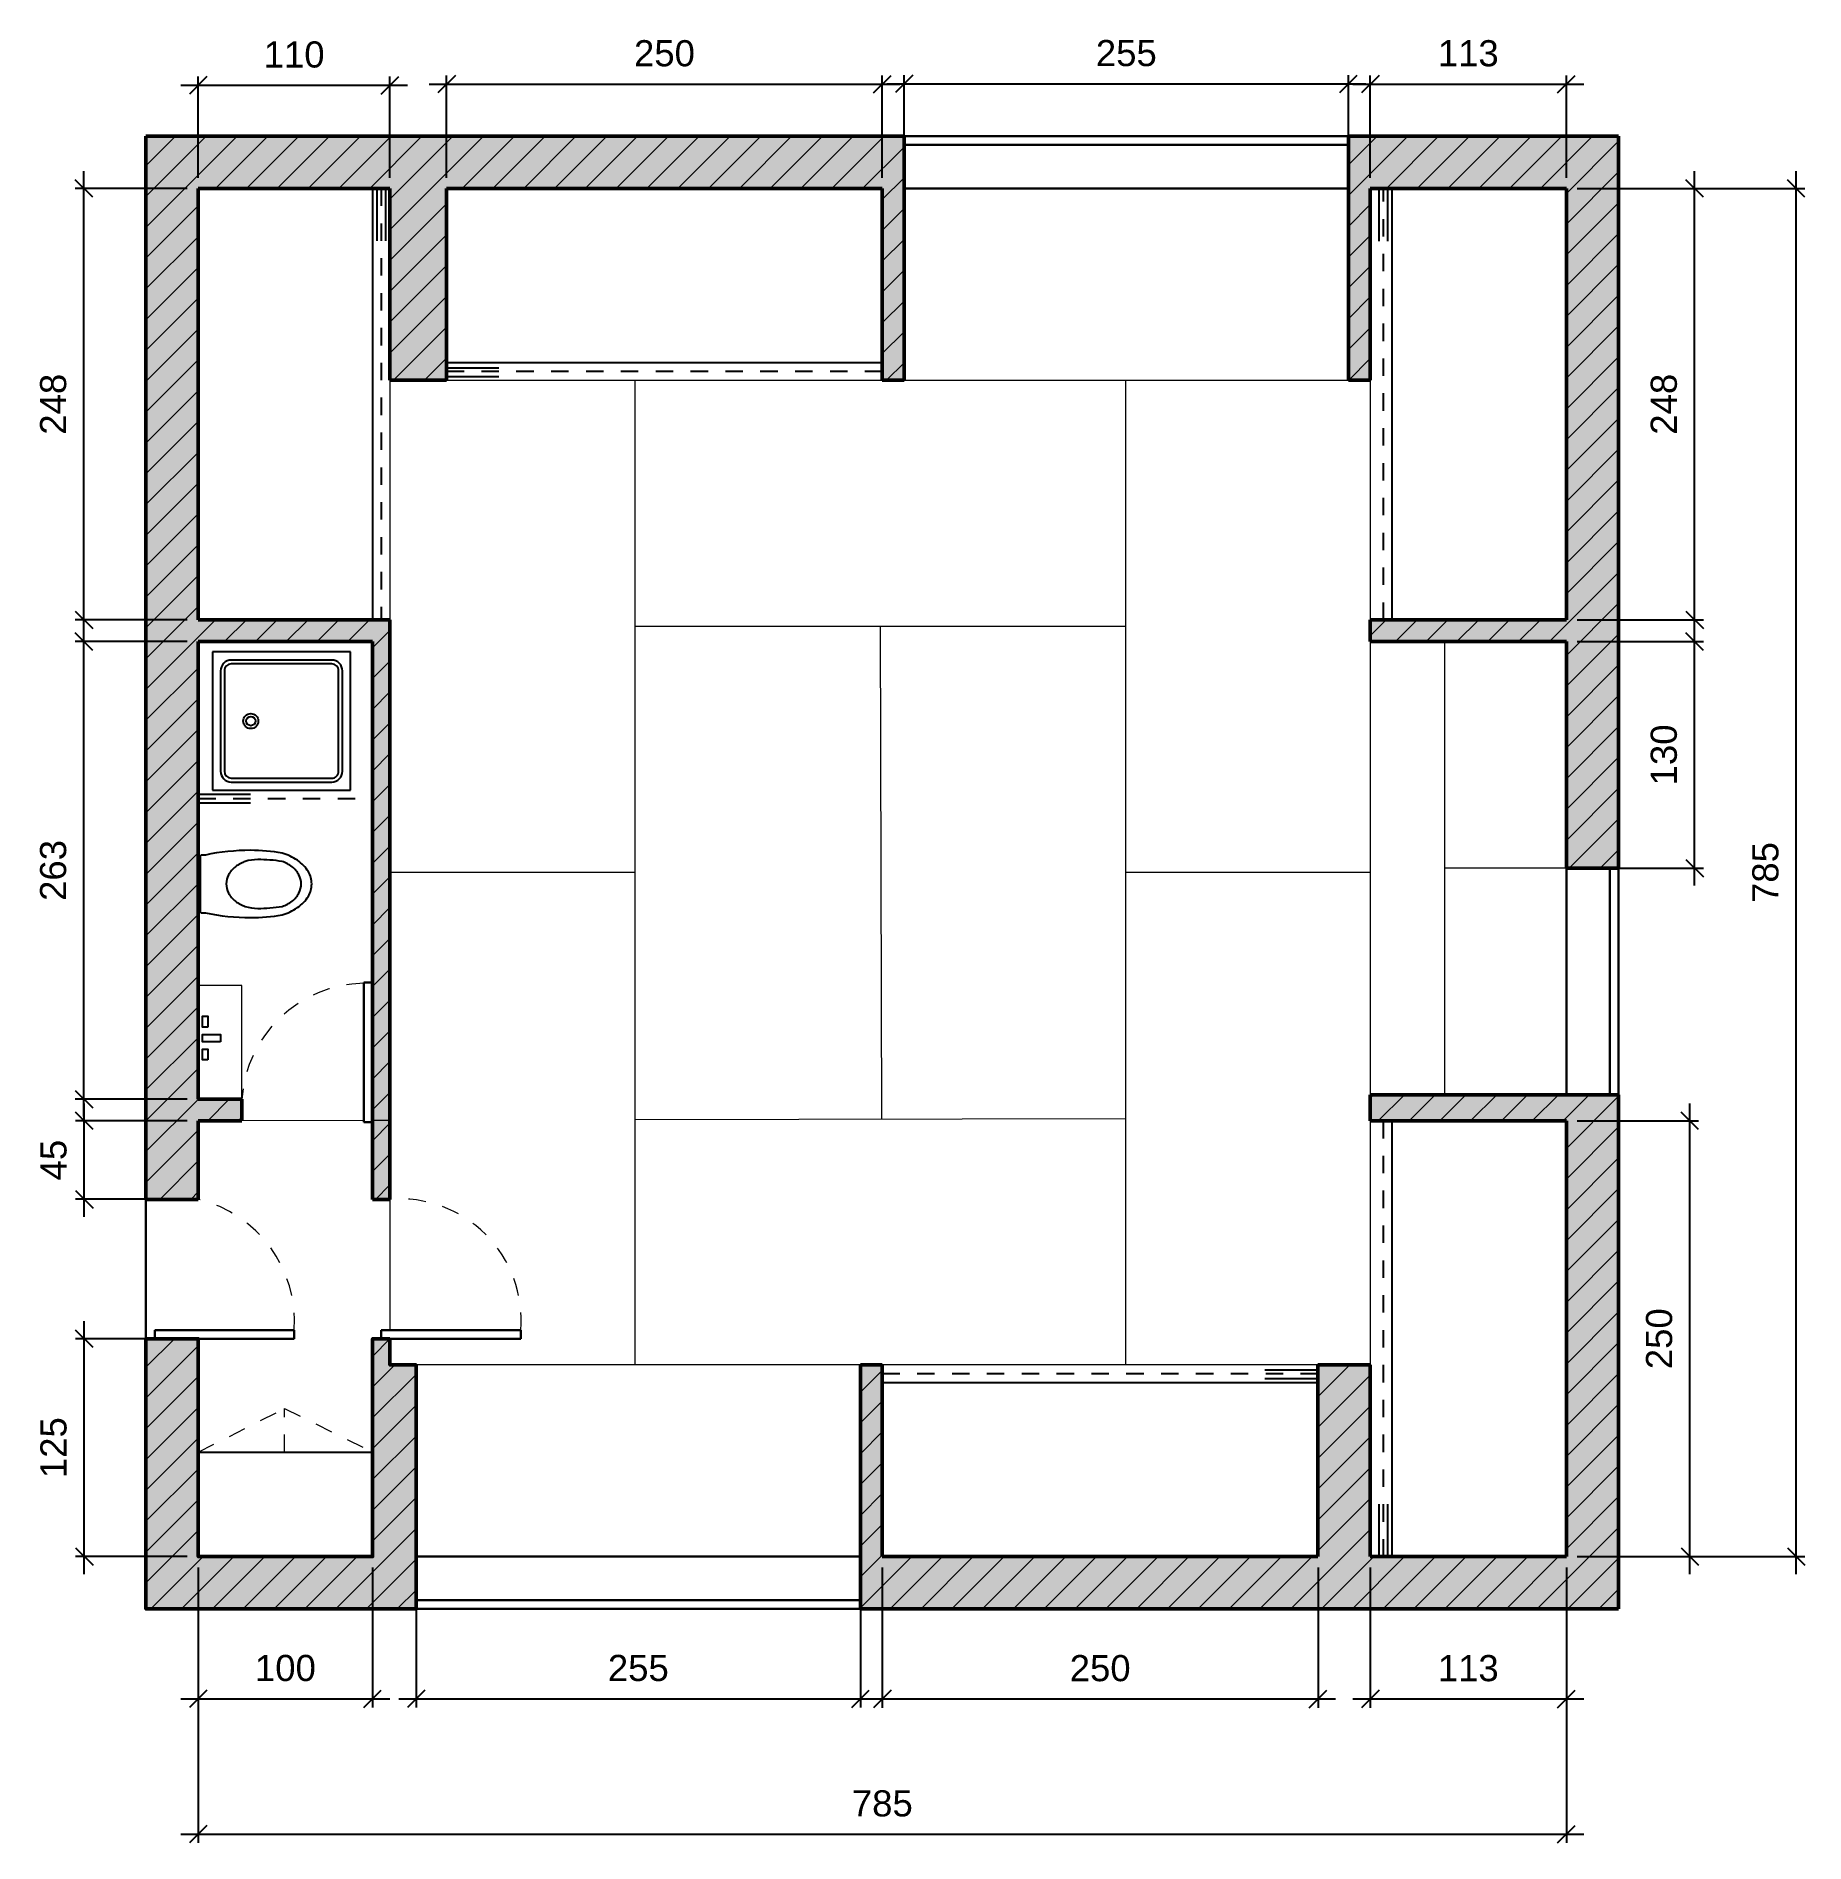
# Model space of a CAD drawing. Header units: millimetres. Extents: x 1952.6 to 1962.7, y 2426.9 to 2437.2.
import ezdxf

# ---------------------------------------------------------------- set-up
doc = ezdxf.new("R2010")
doc.units = ezdxf.units.MM
doc.linetypes.add('ACAD_ISO02W100', pattern=[15, 12, -3])
doc.linetypes.add('DASHED2', pattern=[0.375, 0.25, -0.125])
for name, color, linetype in [('Arredi', 7, 'Continuous'), ('OR-SN', 7, 'Continuous'), ('Particularity', 7, 'Continuous'), ('Structure', 7, 'Continuous'), ('Windows', 7, 'Continuous')]:
    doc.layers.add(name, color=color, linetype=linetype)
doc.layers.add('quote', color=7, linetype='Continuous', plot=False)
doc.styles.get("Standard").update_dxf_attribs({"font": 'Arial.ttf'})
doc.linetypes.add('ZIGZAG', pattern='A,0.0001,-0.2,[131,ltypeshp.shx,S=0.2,R=0,X=-0.2,Y=0],-0.4,[131,ltypeshp.shx,S=0.2,R=180,X=0.2,Y=0],-0.2', length=0.8001)
doc.dimstyles.new('ISO-25', dxfattribs={"dimtxt": 0.15, "dimasz": 0.1, "dimexe": 0.05, "dimexo": 0.0625, "dimgap": 0.1, "dimtad": 1, "dimtxsty": 'Standard', "dimblk": 'OBLIQUE', "dimblk1": 'OBLIQUE', "dimblk2": 'OBLIQUE', "dimcen": 0.09, "dimdle": 0.1, "dimadec": 0, "dimazin": 0, "dimtfac": 1, "dimtmove": 0, "dimatfit": 3, "dimldrblk": 'OBLIQUE', "dimfxl": 1, "dimarcsym": 0})
doc.dimstyles.new('Right', dxfattribs={"dimtxt": 0.15, "dimasz": 0.1, "dimexe": 0.05, "dimexo": 0.0625, "dimgap": 0.1, "dimtad": 1, "dimlfac": 100, "dimtxsty": 'Standard', "dimblk": 'OBLIQUE', "dimblk1": 'OBLIQUE', "dimblk2": 'OBLIQUE', "dimcen": 0.09, "dimdle": 0.1, "dimadec": 0, "dimazin": 0, "dimtfac": 1, "dimtmove": 0, "dimatfit": 3, "dimldrblk": 'OBLIQUE', "dimfxl": 1, "dimarcsym": 0})

# ---------------------------------------------------------------- blocks, each defined once
blk = doc.blocks.new('SN71')
at = {"layer": 'OR-SN'}
blk.add_lwpolyline([(-0.166, -0.023, -0.088162), (-0.166, -0.03, 0.051196), (-0.193, -0.29, 0.042882), (-0.177, -0.471, 0.081394), (-0.136, -0.558, 0.10697), (-0.07, -0.621, 0.136399), (0, -0.64, 0.136399), (0.07, -0.621, 0.10697), (0.136, -0.558, 0.081394), (0.177, -0.471, 0.042882), (0.193, -0.29, 0.051182), (0.166, -0.03), (0.166, -0.01, 0.414214), (0.156, 0), (-0.156, 0, 0.414214), (-0.166, -0.01), (-0.166, -0.03)], format="xyb", dxfattribs=at)
blk.add_lwpolyline([(-0.14, -0.33, 0.039602), (-0.129, -0.471, 0.087567), (-0.099, -0.527, 0.105488), (-0.052, -0.567, 0.122953), (0, -0.58, 0.122953), (0.052, -0.567, 0.105488), (0.099, -0.527, 0.087567), (0.129, -0.471, 0.039602), (0.14, -0.33, 0.078075), (0.129, -0.259, 0.087567), (0.099, -0.203, 0.105488), (0.052, -0.163, 0.122953), (0, -0.15, 0.122953), (-0.052, -0.163, 0.105488), (-0.099, -0.203, 0.087567), (-0.129, -0.259, 0.078075)], format="xyb", close=True, dxfattribs=at)
blk = doc.blocks.new('_Oblique')
at = {"color": 0, "linetype": 'ByBlock', "lineweight": -2}
blk.add_line((-0.5, -0.5), (0.5, 0.5), dxfattribs=at)
blk = doc.blocks.new('*D3')
at = {"layer": 'quote', "color": 0, "lineweight": -2, "transparency": 16777216}
for p, q in [((1953.527, 2428.447), (1953.527, 2426.867)), ((1961.377, 2428.447), (1961.377, 2426.867)), ((1953.427, 2426.917), (1961.477, 2426.917))]:
    blk.add_line(p, q, dxfattribs=at)
at = {"layer": 'quote', "color": 0, "lineweight": -2, "transparency": 16777216, "xscale": 0.1, "yscale": 0.1, "zscale": 0.1, "rotation": 180}
blk.add_blockref('_Oblique', (1953.527, 2426.917), dxfattribs=at)
at = {"layer": 'quote', "color": 0, "lineweight": -2, "transparency": 16777216, "xscale": 0.1, "yscale": 0.1, "zscale": 0.1}
blk.add_blockref('_Oblique', (1961.377, 2426.917), dxfattribs=at)
at = {"layer": 'quote', "color": 0, "transparency": 16777216, "insert": (1957.452, 2427.093), "char_height": 0.15, "attachment_point": 5}
blk.add_mtext('785', dxfattribs=at)
blk = doc.blocks.new('*D4')
at = {"layer": 'quote', "color": 0, "lineweight": -2, "transparency": 16777216}
for p, q in [((1953.527, 2428.447), (1953.527, 2427.644)), ((1954.527, 2428.447), (1954.527, 2427.644)), ((1953.427, 2427.694), (1954.627, 2427.694))]:
    blk.add_line(p, q, dxfattribs=at)
at = {"layer": 'quote', "color": 0, "lineweight": -2, "transparency": 16777216, "xscale": 0.1, "yscale": 0.1, "zscale": 0.1, "rotation": 180}
blk.add_blockref('_Oblique', (1953.527, 2427.694), dxfattribs=at)
at = {"layer": 'quote', "color": 0, "lineweight": -2, "transparency": 16777216, "xscale": 0.1, "yscale": 0.1, "zscale": 0.1}
blk.add_blockref('_Oblique', (1954.527, 2427.694), dxfattribs=at)
at = {"layer": 'quote', "color": 0, "transparency": 16777216, "insert": (1954.027, 2427.87), "char_height": 0.15, "attachment_point": 5}
blk.add_mtext('100', dxfattribs=at)
blk = doc.blocks.new('*D5')
at = {"layer": 'quote', "color": 0, "lineweight": -2, "transparency": 16777216}
for p, q in [((1954.777, 2428.447), (1954.777, 2427.644)), ((1957.327, 2428.447), (1957.327, 2427.644)), ((1954.677, 2427.694), (1957.427, 2427.694))]:
    blk.add_line(p, q, dxfattribs=at)
at = {"layer": 'quote', "color": 0, "lineweight": -2, "transparency": 16777216, "xscale": 0.1, "yscale": 0.1, "zscale": 0.1, "rotation": 180}
blk.add_blockref('_Oblique', (1954.777, 2427.694), dxfattribs=at)
at = {"layer": 'quote', "color": 0, "lineweight": -2, "transparency": 16777216, "xscale": 0.1, "yscale": 0.1, "zscale": 0.1}
blk.add_blockref('_Oblique', (1957.327, 2427.694), dxfattribs=at)
at = {"layer": 'quote', "color": 0, "transparency": 16777216, "insert": (1956.052, 2427.87), "char_height": 0.15, "attachment_point": 5}
blk.add_mtext('255', dxfattribs=at)
blk = doc.blocks.new('*D6')
at = {"layer": 'quote', "color": 0, "lineweight": -2, "transparency": 16777216}
for p, q in [((1957.452, 2428.447), (1957.452, 2427.643)), ((1959.952, 2428.447), (1959.952, 2427.643)), ((1957.352, 2427.693), (1960.052, 2427.693))]:
    blk.add_line(p, q, dxfattribs=at)
at = {"layer": 'quote', "color": 0, "lineweight": -2, "transparency": 16777216, "xscale": 0.1, "yscale": 0.1, "zscale": 0.1, "rotation": 180}
blk.add_blockref('_Oblique', (1957.452, 2427.693), dxfattribs=at)
at = {"layer": 'quote', "color": 0, "lineweight": -2, "transparency": 16777216, "xscale": 0.1, "yscale": 0.1, "zscale": 0.1}
blk.add_blockref('_Oblique', (1959.952, 2427.693), dxfattribs=at)
at = {"layer": 'quote', "color": 0, "transparency": 16777216, "insert": (1958.702, 2427.869), "char_height": 0.15, "attachment_point": 5}
blk.add_mtext('250', dxfattribs=at)
blk = doc.blocks.new('*D7')
at = {"layer": 'quote', "color": 0, "lineweight": -2, "transparency": 16777216}
for p, q in [((1960.252, 2428.447), (1960.252, 2427.643)), ((1961.377, 2428.447), (1961.377, 2427.643)), ((1960.152, 2427.693), (1961.477, 2427.693))]:
    blk.add_line(p, q, dxfattribs=at)
at = {"layer": 'quote', "color": 0, "lineweight": -2, "transparency": 16777216, "xscale": 0.1, "yscale": 0.1, "zscale": 0.1, "rotation": 180}
blk.add_blockref('_Oblique', (1960.252, 2427.693), dxfattribs=at)
at = {"layer": 'quote', "color": 0, "lineweight": -2, "transparency": 16777216, "xscale": 0.1, "yscale": 0.1, "zscale": 0.1}
blk.add_blockref('_Oblique', (1961.377, 2427.693), dxfattribs=at)
at = {"layer": 'quote', "color": 0, "transparency": 16777216, "insert": (1960.814, 2427.869), "char_height": 0.15, "attachment_point": 5}
blk.add_mtext('113', dxfattribs=at)
blk = doc.blocks.new('*D8')
at = {"layer": 'quote', "color": 0, "lineweight": -2, "transparency": 16777216}
for p, q in [((1962.696, 2428.41), (1962.696, 2436.46)), ((1961.439, 2436.36), (1962.746, 2436.36)), ((1961.439, 2428.51), (1962.746, 2428.51))]:
    blk.add_line(p, q, dxfattribs=at)
at = {"layer": 'quote', "color": 0, "lineweight": -2, "transparency": 16777216, "xscale": 0.1, "yscale": 0.1, "zscale": 0.1}
for p, rotation in [((1962.696, 2436.36), 90), ((1962.696, 2428.51), 270)]:
    blk.add_blockref('_Oblique', p, dxfattribs=dict(at, rotation=rotation))
at = {"layer": 'quote', "color": 0, "transparency": 16777216, "insert": (1962.52, 2432.435), "char_height": 0.15, "attachment_point": 5, "rotation": 90}
blk.add_mtext('785', dxfattribs=at)
blk = doc.blocks.new('*D9')
at = {"layer": 'quote', "color": 0, "lineweight": -2, "transparency": 16777216}
for p, q in [((1962.086, 2428.41), (1962.086, 2431.11)), ((1961.439, 2431.01), (1962.136, 2431.01)), ((1961.439, 2428.51), (1962.136, 2428.51))]:
    blk.add_line(p, q, dxfattribs=at)
at = {"layer": 'quote', "color": 0, "lineweight": -2, "transparency": 16777216, "xscale": 0.1, "yscale": 0.1, "zscale": 0.1}
for p, rotation in [((1962.086, 2431.01), 90), ((1962.086, 2428.51), 270)]:
    blk.add_blockref('_Oblique', p, dxfattribs=dict(at, rotation=rotation))
at = {"layer": 'quote', "color": 0, "transparency": 16777216, "insert": (1961.91, 2429.76), "char_height": 0.15, "attachment_point": 5, "rotation": 90}
blk.add_mtext('250', dxfattribs=at)
blk = doc.blocks.new('*D10')
at = {"layer": 'quote', "color": 0, "lineweight": -2, "transparency": 16777216}
for p, q in [((1962.113, 2432.36), (1962.113, 2433.86)), ((1961.439, 2433.76), (1962.163, 2433.76)), ((1961.439, 2432.46), (1962.163, 2432.46))]:
    blk.add_line(p, q, dxfattribs=at)
at = {"layer": 'quote', "color": 0, "lineweight": -2, "transparency": 16777216, "xscale": 0.1, "yscale": 0.1, "zscale": 0.1}
for p, rotation in [((1962.113, 2433.76), 90), ((1962.113, 2432.46), 270)]:
    blk.add_blockref('_Oblique', p, dxfattribs=dict(at, rotation=rotation))
at = {"layer": 'quote', "color": 0, "transparency": 16777216, "insert": (1961.937, 2433.11), "char_height": 0.15, "attachment_point": 5, "rotation": 90}
blk.add_mtext('130', dxfattribs=at)
blk = doc.blocks.new('*D11')
at = {"layer": 'quote', "color": 0, "lineweight": -2, "transparency": 16777216}
for p, q in [((1962.113, 2433.785), (1962.113, 2436.46)), ((1961.439, 2436.36), (1962.163, 2436.36)), ((1961.439, 2433.885), (1962.163, 2433.885))]:
    blk.add_line(p, q, dxfattribs=at)
at = {"layer": 'quote', "color": 0, "lineweight": -2, "transparency": 16777216, "xscale": 0.1, "yscale": 0.1, "zscale": 0.1}
for p, rotation in [((1962.113, 2436.36), 90), ((1962.113, 2433.885), 270)]:
    blk.add_blockref('_Oblique', p, dxfattribs=dict(at, rotation=rotation))
at = {"layer": 'quote', "color": 0, "transparency": 16777216, "insert": (1961.937, 2435.122), "char_height": 0.15, "attachment_point": 5, "rotation": 90}
blk.add_mtext('248', dxfattribs=at)
blk = doc.blocks.new('*D12')
at = {"layer": 'quote', "color": 0, "lineweight": -2, "transparency": 16777216}
for p, q in [((1952.873, 2428.41), (1952.873, 2429.86)), ((1953.464, 2429.76), (1952.823, 2429.76)), ((1953.464, 2428.51), (1952.823, 2428.51))]:
    blk.add_line(p, q, dxfattribs=at)
at = {"layer": 'quote', "color": 0, "lineweight": -2, "transparency": 16777216, "xscale": 0.1, "yscale": 0.1, "zscale": 0.1}
for p, rotation in [((1952.873, 2429.76), 90), ((1952.873, 2428.51), 270)]:
    blk.add_blockref('_Oblique', p, dxfattribs=dict(at, rotation=rotation))
at = {"layer": 'quote', "color": 0, "transparency": 16777216, "insert": (1952.697, 2429.135), "char_height": 0.15, "attachment_point": 5, "rotation": 90}
blk.add_mtext('125', dxfattribs=at)
blk = doc.blocks.new('*D13')
at = {"layer": 'quote', "color": 0, "lineweight": -2, "transparency": 16777216}
for p, q in [((1952.873, 2430.46), (1952.873, 2431.11)), ((1953.464, 2431.01), (1952.823, 2431.01)), ((1953.464, 2430.56), (1952.823, 2430.56))]:
    blk.add_line(p, q, dxfattribs=at)
at = {"layer": 'quote', "color": 0, "lineweight": -2, "transparency": 16777216, "xscale": 0.1, "yscale": 0.1, "zscale": 0.1}
for p, rotation in [((1952.873, 2431.01), 90), ((1952.873, 2430.56), 270)]:
    blk.add_blockref('_Oblique', p, dxfattribs=dict(at, rotation=rotation))
at = {"layer": 'quote', "color": 0, "transparency": 16777216, "insert": (1952.697, 2430.785), "char_height": 0.15, "attachment_point": 5, "rotation": 90}
blk.add_mtext('45', dxfattribs=at)
blk = doc.blocks.new('*D14')
at = {"layer": 'quote', "color": 0, "lineweight": -2, "transparency": 16777216}
for p, q in [((1952.871, 2431.035), (1952.871, 2433.86)), ((1953.464, 2433.76), (1952.821, 2433.76)), ((1953.464, 2431.135), (1952.821, 2431.135))]:
    blk.add_line(p, q, dxfattribs=at)
at = {"layer": 'quote', "color": 0, "lineweight": -2, "transparency": 16777216, "xscale": 0.1, "yscale": 0.1, "zscale": 0.1}
for p, rotation in [((1952.871, 2433.76), 90), ((1952.871, 2431.135), 270)]:
    blk.add_blockref('_Oblique', p, dxfattribs=dict(at, rotation=rotation))
at = {"layer": 'quote', "color": 0, "transparency": 16777216, "insert": (1952.695, 2432.447), "char_height": 0.15, "attachment_point": 5, "rotation": 90}
blk.add_mtext('263', dxfattribs=at)
blk = doc.blocks.new('*D15')
at = {"layer": 'quote', "color": 0, "lineweight": -2, "transparency": 16777216}
for p, q in [((1952.871, 2433.785), (1952.871, 2436.46)), ((1953.464, 2436.36), (1952.821, 2436.36)), ((1953.464, 2433.885), (1952.821, 2433.885))]:
    blk.add_line(p, q, dxfattribs=at)
at = {"layer": 'quote', "color": 0, "lineweight": -2, "transparency": 16777216, "xscale": 0.1, "yscale": 0.1, "zscale": 0.1}
for p, rotation in [((1952.871, 2436.36), 90), ((1952.871, 2433.885), 270)]:
    blk.add_blockref('_Oblique', p, dxfattribs=dict(at, rotation=rotation))
at = {"layer": 'quote', "color": 0, "transparency": 16777216, "insert": (1952.695, 2435.122), "char_height": 0.15, "attachment_point": 5, "rotation": 90}
blk.add_mtext('248', dxfattribs=at)
blk = doc.blocks.new('*D16')
at = {"layer": 'quote', "color": 0, "lineweight": -2, "transparency": 16777216}
for p, q in [((1953.427, 2436.952), (1954.727, 2436.952)), ((1953.527, 2436.422), (1953.527, 2437.002)), ((1954.627, 2436.422), (1954.627, 2437.002))]:
    blk.add_line(p, q, dxfattribs=at)
at = {"layer": 'quote', "color": 0, "lineweight": -2, "transparency": 16777216, "xscale": 0.1, "yscale": 0.1, "zscale": 0.1, "rotation": 180}
blk.add_blockref('_Oblique', (1953.527, 2436.952), dxfattribs=at)
at = {"layer": 'quote', "color": 0, "lineweight": -2, "transparency": 16777216, "xscale": 0.1, "yscale": 0.1, "zscale": 0.1}
blk.add_blockref('_Oblique', (1954.627, 2436.952), dxfattribs=at)
at = {"layer": 'quote', "color": 0, "transparency": 16777216, "insert": (1954.077, 2437.128), "char_height": 0.15, "attachment_point": 5}
blk.add_mtext('110', dxfattribs=at)
blk = doc.blocks.new('*D17')
at = {"layer": 'quote', "color": 0, "lineweight": -2, "transparency": 16777216}
for p, q in [((1954.852, 2436.959), (1957.552, 2436.959)), ((1954.952, 2436.422), (1954.952, 2437.009)), ((1957.452, 2436.422), (1957.452, 2437.009))]:
    blk.add_line(p, q, dxfattribs=at)
at = {"layer": 'quote', "color": 0, "lineweight": -2, "transparency": 16777216, "xscale": 0.1, "yscale": 0.1, "zscale": 0.1, "rotation": 180}
blk.add_blockref('_Oblique', (1954.952, 2436.959), dxfattribs=at)
at = {"layer": 'quote', "color": 0, "lineweight": -2, "transparency": 16777216, "xscale": 0.1, "yscale": 0.1, "zscale": 0.1}
blk.add_blockref('_Oblique', (1957.452, 2436.959), dxfattribs=at)
at = {"layer": 'quote', "color": 0, "transparency": 16777216, "insert": (1956.202, 2437.135), "char_height": 0.15, "attachment_point": 5}
blk.add_mtext('250', dxfattribs=at)
blk = doc.blocks.new('*D18')
at = {"layer": 'quote', "color": 0, "lineweight": -2, "transparency": 16777216}
for p, q in [((1957.477, 2436.96), (1960.227, 2436.96)), ((1957.577, 2436.422), (1957.577, 2437.01)), ((1960.127, 2436.422), (1960.127, 2437.01))]:
    blk.add_line(p, q, dxfattribs=at)
at = {"layer": 'quote', "color": 0, "lineweight": -2, "transparency": 16777216, "xscale": 0.1, "yscale": 0.1, "zscale": 0.1, "rotation": 180}
blk.add_blockref('_Oblique', (1957.577, 2436.96), dxfattribs=at)
at = {"layer": 'quote', "color": 0, "lineweight": -2, "transparency": 16777216, "xscale": 0.1, "yscale": 0.1, "zscale": 0.1}
blk.add_blockref('_Oblique', (1960.127, 2436.96), dxfattribs=at)
at = {"layer": 'quote', "color": 0, "transparency": 16777216, "insert": (1958.852, 2437.136), "char_height": 0.15, "attachment_point": 5}
blk.add_mtext('255', dxfattribs=at)
blk = doc.blocks.new('*D19')
at = {"layer": 'quote', "color": 0, "lineweight": -2, "transparency": 16777216}
for p, q in [((1960.152, 2436.959), (1961.477, 2436.959)), ((1960.252, 2436.422), (1960.252, 2437.009)), ((1961.377, 2436.422), (1961.377, 2437.009))]:
    blk.add_line(p, q, dxfattribs=at)
at = {"layer": 'quote', "color": 0, "lineweight": -2, "transparency": 16777216, "xscale": 0.1, "yscale": 0.1, "zscale": 0.1, "rotation": 180}
blk.add_blockref('_Oblique', (1960.252, 2436.959), dxfattribs=at)
at = {"layer": 'quote', "color": 0, "lineweight": -2, "transparency": 16777216, "xscale": 0.1, "yscale": 0.1, "zscale": 0.1}
blk.add_blockref('_Oblique', (1961.377, 2436.959), dxfattribs=at)
at = {"layer": 'quote', "color": 0, "transparency": 16777216, "insert": (1960.814, 2437.135), "char_height": 0.15, "attachment_point": 5}
blk.add_mtext('113', dxfattribs=at)

msp = doc.modelspace()

# ---------------------------------------------------------------- hatches: boundary and pattern name
at = {"layer": 'Particularity', "lineweight": 20, "ltscale": 3}
h = msp.add_hatch(dxfattribs=at)
h.set_pattern_fill('ANSI31')
h.set_pattern_definition([(45, (1940.73538, 2410.74081), (-0.08838835, 0.08838835), [])])
h.paths.add_polyline_path([(1953.52691, 2431.00989), (1953.52691, 2430.55989), (1953.22691, 2430.55989), (1953.22691, 2436.65989), (1957.57691, 2436.65989), (1957.57691, 2436.35989), (1957.57691, 2435.25989), (1957.45191, 2435.25989), (1957.45191, 2436.35989), (1954.95191, 2436.35989), (1954.95191, 2435.25989), (1954.62691, 2435.25989), (1954.62691, 2436.35989), (1953.52691, 2436.35989), (1953.52691, 2433.88489), (1954.62691, 2433.88489), (1954.62691, 2430.55989), (1954.52691, 2430.55989), (1954.52691, 2433.75989), (1953.52691, 2433.75989), (1953.52691, 2431.13489), (1953.77691, 2431.13489), (1953.77691, 2431.00989)])
h.paths.add_polyline_path([(1960.12691, 2436.35989), (1960.12691, 2436.65989), (1961.67691, 2436.65989), (1961.67691, 2432.45989), (1961.37691, 2432.45989), (1961.37691, 2433.75989), (1960.25191, 2433.75989), (1960.25191, 2433.88489), (1961.37691, 2433.88489), (1961.37691, 2436.35989), (1960.25191, 2436.35989), (1960.25191, 2435.25989), (1960.12691, 2435.25989)])
h.paths.add_polyline_path([(1957.32691, 2428.20989), (1961.67691, 2428.20989), (1961.67691, 2431.15989), (1961.37691, 2431.15989), (1960.25191, 2431.15989), (1960.25191, 2431.00989), (1961.37691, 2431.00989), (1961.37691, 2428.50989), (1960.25191, 2428.50989), (1960.25191, 2429.60989), (1959.95191, 2429.60989), (1959.95191, 2428.50989), (1957.45191, 2428.50989), (1957.45191, 2429.60989), (1957.32691, 2429.60989)])
h.paths.add_polyline_path([(1953.22691, 2428.20989), (1954.77691, 2428.20989), (1954.77691, 2429.60989), (1954.62691, 2429.60989), (1954.62691, 2429.75989), (1954.52691, 2429.75989), (1954.52691, 2428.50989), (1953.52691, 2428.50989), (1953.52691, 2429.75989), (1953.22691, 2429.75989)])
h.paths.add_polyline_path([(1953.77691, 2431.00989), (1953.77691, 2431.01547), (1953.52691, 2431.00989)])
h = msp.add_hatch(color=253, dxfattribs=at)
h.dxf.hatch_style = 1
h.paths.add_polyline_path([(1953.52691, 2433.75989), (1954.52691, 2433.75989), (1954.52691, 2430.55989), (1954.62691, 2430.55989), (1954.62691, 2433.88489), (1953.52691, 2433.88489), (1953.52691, 2436.35989), (1954.62691, 2436.35989), (1954.62691, 2435.25989), (1954.95191, 2435.25989), (1954.95191, 2436.35989), (1957.45191, 2436.35989), (1957.45191, 2435.25989), (1957.57691, 2435.25989), (1957.57691, 2436.35989), (1957.57691, 2436.65989), (1953.22691, 2436.65989), (1953.22691, 2430.55989), (1953.52691, 2430.55989), (1953.52691, 2431.00989), (1953.77691, 2431.00989), (1953.77691, 2431.13489), (1953.52691, 2431.13489)])
h = msp.add_hatch(dxfattribs=at)
h.set_pattern_fill('ANSI32')
h.set_pattern_definition([(45, (1940.73538, 2410.7408), (-0.265165, 0.265165), []), (45, (1940.91215, 2410.7408), (-0.265165, 0.265165), [])])
h.paths.add_polyline_path([(1960.12691, 2436.35989), (1960.12691, 2436.65989), (1961.67691, 2436.65989), (1961.67691, 2432.45989), (1961.37691, 2432.45989), (1961.37691, 2433.75989), (1960.25191, 2433.75989), (1960.25191, 2433.88489), (1961.37691, 2433.88489), (1961.37691, 2436.35989), (1960.25191, 2436.35989), (1960.25191, 2435.25989), (1960.12691, 2435.25989)])
h = msp.add_hatch(color=253, dxfattribs=at)
h.dxf.hatch_style = 1
h.paths.add_polyline_path([(1961.67691, 2436.65989), (1960.12691, 2436.65989), (1960.12691, 2436.35989), (1960.12691, 2435.25989), (1960.25191, 2435.25989), (1960.25191, 2436.35989), (1961.37691, 2436.35989), (1961.37691, 2433.88489), (1960.25191, 2433.88489), (1960.25191, 2433.75989), (1961.37691, 2433.75989), (1961.37691, 2432.45989), (1961.67691, 2432.45989)])
h = msp.add_hatch(color=253, dxfattribs=at)
h.dxf.hatch_style = 1
h.paths.add_polyline_path([(1957.45191, 2428.50989), (1957.45191, 2429.60989), (1957.32691, 2429.60989), (1957.32691, 2428.20989), (1961.67691, 2428.20989), (1961.67691, 2431.15989), (1961.37691, 2431.15989), (1960.25191, 2431.15989), (1960.25191, 2431.00989), (1961.37691, 2431.00989), (1961.37691, 2428.50989), (1960.25191, 2428.50989), (1960.25191, 2429.60989), (1959.95191, 2429.60989), (1959.95191, 2428.50989)])
h = msp.add_hatch(color=253, dxfattribs=at)
h.dxf.hatch_style = 1
h.paths.add_polyline_path([(1953.52691, 2429.75989), (1953.22691, 2429.75989), (1953.22691, 2428.20989), (1954.77691, 2428.20989), (1954.77691, 2429.60989), (1954.62691, 2429.60989), (1954.62691, 2429.75989), (1954.52691, 2429.75989), (1954.52691, 2428.50989), (1953.52691, 2428.50989)])

# ---------------------------------------------------------------- linework, layer by layer
for points in [[(1953.58242, 2431.54742), (1953.55113, 2431.54742), (1953.55113, 2431.61001), (1953.58242, 2431.61001)], [(1953.65544, 2431.46397), (1953.55113, 2431.46397), (1953.55113, 2431.5057), (1953.65544, 2431.5057)], [(1953.58242, 2431.35966), (1953.55113, 2431.35966), (1953.55113, 2431.42225), (1953.58242, 2431.42225)]]:
    msp.add_lwpolyline(points, close=True)
at = {"layer": 'Arredi'}
for p, q in [((1954.4011, 2433.70062), (1953.60804, 2433.70062)), ((1953.60804, 2433.70062), (1953.60804, 2432.90757)), ((1954.4011, 2432.90757), (1954.4011, 2433.70062)), ((1954.29272, 2433.65392), (1953.71643, 2433.65392)), ((1954.29272, 2433.63189), (1953.71643, 2433.63189)), ((1953.65474, 2433.59224), (1953.65474, 2433.01595)), ((1953.67677, 2433.59224), (1953.67677, 2433.01595)), ((1954.33237, 2433.01595), (1954.33237, 2433.59224)), ((1954.3544, 2433.01595), (1954.3544, 2433.59224)), ((1953.71643, 2432.9763), (1954.29272, 2432.9763)), ((1953.60804, 2432.90757), (1954.4011, 2432.90757)), ((1953.71643, 2432.95427), (1954.29272, 2432.95427))]:
    msp.add_line(p, q, dxfattribs=at)
for radius in [0.04324, 0.02644]:
    msp.add_circle((1953.82834, 2433.30409), radius, dxfattribs=at)
for centre, radius, start, end in [((1953.71643, 2433.59224), 0.06168, 90.000001, 180.000002), ((1953.71643, 2433.59224), 0.03965, 90.000001, 180.000002), ((1954.29272, 2433.59224), 0.06168, 0, 90.000001), ((1954.29272, 2433.59224), 0.03965, 0, 90.000001), ((1953.71643, 2433.01595), 0.06168, 180.000002, 269.999713), ((1953.71643, 2433.01595), 0.03965, 180.000002, 269.999713), ((1954.29272, 2433.01595), 0.03965, 269.999713, 0), ((1954.29272, 2433.01595), 0.06168, 269.999713, 0)]:
    msp.add_arc(centre, radius, start, end, dxfattribs=at)
at = {"layer": 'Particularity', "color": 7, "lineweight": 25}
for p, q in [((1954.52691, 2436.35989), (1954.52691, 2433.88489)), ((1960.37691, 2433.88489), (1960.37691, 2436.35989)), ((1957.45191, 2435.35989), (1954.95191, 2435.35989)), ((1960.37691, 2428.50989), (1960.37691, 2431.00989)), ((1957.45191, 2429.50989), (1959.95191, 2429.50989)), ((1953.52691, 2429.10989), (1954.52691, 2429.10989))]:
    msp.add_line(p, q, dxfattribs=at)
at = {"layer": 'Particularity', "color": 7, "linetype": 'ZIGZAG', "lineweight": 25, "ltscale": 0.1}
for p, q in [((1954.55191, 2436.35989), (1954.55191, 2436.05972)), ((1954.60191, 2436.35989), (1954.60191, 2436.05972)), ((1960.30063, 2436.35831), (1960.30063, 2436.05813)), ((1960.35063, 2436.35831), (1960.35063, 2436.05813)), ((1955.25208, 2435.32989), (1954.95191, 2435.32989)), ((1955.25208, 2435.27989), (1954.95191, 2435.27989)), ((1953.82708, 2432.88298), (1953.52691, 2432.88298)), ((1953.82708, 2432.83298), (1953.52691, 2432.83298)), ((1959.94662, 2429.57989), (1959.64644, 2429.57989)), ((1959.94662, 2429.52989), (1959.64644, 2429.52989)), ((1960.30145, 2428.81007), (1960.30145, 2428.50989)), ((1960.35145, 2428.81007), (1960.35145, 2428.50989))]:
    msp.add_line(p, q, dxfattribs=at)
at = {"layer": 'Particularity', "color": 7, "linetype": 'DASHED2', "lineweight": 25, "ltscale": 0.3}
for p, q in [((1954.57691, 2436.35989), (1954.57691, 2433.88489)), ((1960.32691, 2433.88489), (1960.32691, 2436.35989)), ((1957.45191, 2435.30989), (1954.95191, 2435.30989)), ((1953.52691, 2432.85989), (1954.52691, 2432.85989)), ((1960.32691, 2428.50989), (1960.32691, 2431.00989)), ((1957.45191, 2429.55989), (1959.95191, 2429.55989))]:
    msp.add_line(p, q, dxfattribs=at)
at = {"layer": 'Particularity', "color": 7, "lineweight": 20, "ltscale": 3}
for p, q in [((1960.67691, 2433.75989), (1960.67691, 2431.15989)), ((1961.37691, 2432.45989), (1960.67691, 2432.45989))]:
    msp.add_line(p, q, dxfattribs=at)
at = {"layer": 'Particularity', "lineweight": 20, "ltscale": 3}
for p, q in [((1953.77733, 2431.7862), (1953.52758, 2431.7862)), ((1953.77733, 2431.1362), (1953.77733, 2431.7862))]:
    msp.add_line(p, q, dxfattribs=at)
at = {"layer": 'Particularity', "color": 7, "linetype": 'DASHED2', "lineweight": 20, "ltscale": 0.3}
for p, q in [((1953.52691, 2429.10989), (1954.02227, 2429.35989)), ((1954.02227, 2429.10989), (1954.02227, 2429.35989)), ((1954.02227, 2429.35989), (1954.52691, 2429.10989))]:
    msp.add_line(p, q, dxfattribs=at)
at = {"layer": 'Structure', "color": 7, "lineweight": 50}
for p, q in [((1957.57691, 2436.65989), (1953.22691, 2436.65989)), ((1953.22691, 2436.65989), (1953.22691, 2430.55989)), ((1954.52691, 2436.65989), (1954.52691, 2436.65989)), ((1954.62691, 2436.65989), (1954.62691, 2436.65989)), ((1957.57691, 2436.35989), (1957.57691, 2436.65989)), ((1961.67691, 2436.65989), (1960.12691, 2436.65989)), ((1960.12691, 2436.35989), (1960.12691, 2436.65989)), ((1960.25191, 2436.65989), (1960.25191, 2436.65989)), ((1961.67691, 2432.45989), (1961.67691, 2436.65989)), ((1954.62691, 2436.35989), (1953.52691, 2436.35989)), ((1953.52691, 2436.35989), (1953.52691, 2433.88489)), ((1954.62691, 2435.25989), (1954.62691, 2436.35989)), ((1957.45191, 2436.35989), (1954.95191, 2436.35989)), ((1954.95191, 2435.25989), (1954.95191, 2436.35989)), ((1957.45191, 2435.25989), (1957.45191, 2436.35989)), ((1957.57691, 2435.25989), (1957.57691, 2436.35989)), ((1960.12691, 2435.25989), (1960.12691, 2436.35989)), ((1961.37691, 2436.35989), (1960.25191, 2436.35989)), ((1960.25191, 2435.25989), (1960.25191, 2436.35989)), ((1961.37691, 2433.88489), (1961.37691, 2436.35989)), ((1954.95191, 2435.25989), (1954.62691, 2435.25989)), ((1957.45191, 2435.25989), (1957.57691, 2435.25989)), ((1960.25191, 2435.25989), (1960.12691, 2435.25989)), ((1961.67691, 2435.25989), (1961.67691, 2435.25989)), ((1953.52691, 2433.88489), (1953.52691, 2433.88489)), ((1953.52691, 2433.88489), (1954.62691, 2433.88489)), ((1954.62691, 2430.55989), (1954.62691, 2433.88489)), ((1960.25191, 2433.88489), (1961.37691, 2433.88489)), ((1960.25191, 2433.75989), (1960.25191, 2433.88489)), ((1953.52691, 2433.75989), (1953.52691, 2431.13489)), ((1953.52691, 2433.75989), (1954.52691, 2433.75989)), ((1954.52691, 2430.55989), (1954.52691, 2433.75989)), ((1960.25191, 2433.75989), (1961.37691, 2433.75989)), ((1960.25191, 2433.75989), (1960.25191, 2433.75989)), ((1961.37691, 2432.45989), (1961.37691, 2433.75989)), ((1953.22691, 2432.45989), (1953.22691, 2432.45989)), ((1961.37691, 2432.45989), (1961.67691, 2432.45989)), ((1953.22691, 2431.15989), (1953.22691, 2431.15989)), ((1953.77691, 2431.13489), (1953.52691, 2431.13489)), ((1953.77691, 2431.00989), (1953.77691, 2431.13489)), ((1960.25191, 2431.15989), (1961.37691, 2431.15989)), ((1960.25191, 2431.00989), (1960.25191, 2431.15989)), ((1960.25191, 2431.00989), (1960.25191, 2431.15989)), ((1961.37691, 2431.15989), (1961.67691, 2431.15989)), ((1961.67691, 2428.20989), (1961.67691, 2431.15989)), ((1953.22691, 2431.00989), (1953.22691, 2431.00989)), ((1953.52691, 2431.00989), (1953.52691, 2430.55989)), ((1953.52691, 2431.00989), (1953.77691, 2431.00989)), ((1960.25191, 2431.00989), (1961.37691, 2431.00989)), ((1961.37691, 2428.50989), (1961.37691, 2431.00989)), ((1953.52691, 2430.55989), (1953.22691, 2430.55989)), ((1954.52691, 2430.55989), (1954.62691, 2430.55989)), ((1953.52691, 2429.75989), (1953.52691, 2429.75989)), ((1954.52691, 2429.75989), (1954.52691, 2428.50989)), ((1961.67691, 2429.75989), (1961.67691, 2429.75989)), ((1953.22691, 2429.60989), (1953.22691, 2429.60989)), ((1957.32691, 2429.60989), (1957.32691, 2428.20989)), ((1957.32691, 2429.60989), (1957.45191, 2429.60989)), ((1957.45191, 2429.60989), (1957.45191, 2428.50989)), ((1959.95191, 2429.60989), (1959.95191, 2428.50989)), ((1959.95191, 2429.60989), (1960.25191, 2429.60989)), ((1960.25191, 2429.60989), (1960.25191, 2428.50989)), ((1961.67691, 2429.60989), (1961.67691, 2429.60989)), ((1961.67691, 2429.60989), (1961.67691, 2429.60989)), ((1957.32691, 2428.50989), (1957.32691, 2428.50989)), ((1957.45191, 2428.50989), (1959.95191, 2428.50989)), ((1960.25191, 2428.50989), (1961.37691, 2428.50989)), ((1954.62691, 2428.20989), (1954.62691, 2428.20989)), ((1957.32691, 2428.25989), (1957.32691, 2428.25989)), ((1957.32691, 2428.20989), (1961.67691, 2428.20989))]:
    msp.add_line(p, q, dxfattribs=at)
at = {"layer": 'Structure', "lineweight": 15}
for p, q in [((1954.62691, 2435.25989), (1954.62691, 2429.80989)), ((1954.95191, 2435.25989), (1960.12691, 2435.25989))]:
    msp.add_line(p, q, dxfattribs=at)
at = {"layer": 'Structure', "color": 7, "lineweight": 15}
for p, q in [((1956.03441, 2429.60989), (1956.03441, 2435.25989)), ((1958.84941, 2429.60989), (1958.84941, 2435.25989)), ((1960.25191, 2435.25989), (1960.25191, 2429.60989)), ((1958.84941, 2433.84739), (1956.03441, 2433.84739)), ((1957.44855, 2431.0191), (1957.44191, 2433.84739)), ((1956.03441, 2432.43489), (1954.62691, 2432.43489)), ((1960.25191, 2432.43489), (1958.84941, 2432.43489)), ((1954.47691, 2431.01212), (1953.52691, 2431.00989)), ((1954.62691, 2431.01248), (1954.52691, 2431.01224)), ((1958.84941, 2431.02239), (1956.03441, 2431.01578)), ((1960.25191, 2429.60989), (1954.62691, 2429.60989))]:
    msp.add_line(p, q, dxfattribs=at)
at = {"layer": 'Structure', "color": 7, "linetype": 'ACAD_ISO02W100', "lineweight": 50, "ltscale": 3}
msp.add_line((1953.52691, 2431.00989), (1953.52691, 2430.55989), dxfattribs=at)
at = {"layer": 'Structure', "color": 7, "lineweight": 50}
msp.add_lwpolyline([(1954.62691, 2429.75989), (1954.62691, 2429.60989), (1954.77691, 2429.60989), (1954.77691, 2428.20989), (1953.22691, 2428.20989), (1953.22691, 2429.75989), (1953.52691, 2429.75989), (1953.52691, 2428.50989), (1954.52691, 2428.50989), (1954.52691, 2429.75989)], close=True, dxfattribs=at)
at = {"layer": 'Structure', "linetype": 'DASHED2', "lineweight": 15, "ltscale": 0.2}
for centre, radius, start, end in [((1954.48899, 2431.08613), 0.71375, 90.970069, 176.08281), ((1953.35965, 2429.86057), 0.71904, 355.926841, 76.549428), ((1954.68539, 2429.86838), 0.69398, 355.165602, 94.834292)]:
    msp.add_arc(centre, radius, start, end, dxfattribs=at)
at = {"layer": 'Windows', "color": 7, "linetype": 'ACAD_ISO02W100', "lineweight": 30, "ltscale": 3}
for p, q in [((1957.57691, 2436.65989), (1960.12691, 2436.65989)), ((1957.57691, 2436.60989), (1960.12691, 2436.60989)), ((1957.57691, 2436.35989), (1960.12691, 2436.35989)), ((1961.62691, 2431.15989), (1961.62691, 2432.45989)), ((1961.67691, 2431.15989), (1961.67691, 2432.45989)), ((1954.47691, 2431.80355), (1954.52691, 2431.80355)), ((1954.47691, 2431.00355), (1954.47691, 2431.80355)), ((1954.52691, 2431.80355), (1954.52691, 2431.00355)), ((1954.52691, 2431.00355), (1954.47691, 2431.00355)), ((1953.22691, 2430.55989), (1953.22691, 2429.75989)), ((1953.27691, 2429.80989), (1953.27691, 2429.75989)), ((1954.07691, 2429.80989), (1953.27691, 2429.80989)), ((1954.07691, 2429.75989), (1954.07691, 2429.80989)), ((1954.57691, 2429.75989), (1954.57691, 2429.80989)), ((1954.57691, 2429.80989), (1955.37691, 2429.80989)), ((1955.37691, 2429.80989), (1955.37691, 2429.75989)), ((1953.27691, 2429.75989), (1954.07691, 2429.75989)), ((1955.37691, 2429.75989), (1954.57691, 2429.75989)), ((1954.77691, 2428.50989), (1957.32691, 2428.50989)), ((1957.45191, 2428.50989), (1957.59283, 2428.50989)), ((1954.77691, 2428.25989), (1957.32691, 2428.25989)), ((1954.77691, 2428.20989), (1957.32691, 2428.20989))]:
    msp.add_line(p, q, dxfattribs=at)
at = {"layer": 'Windows', "color": 7, "lineweight": 30, "ltscale": 3}
msp.add_line((1961.37691, 2432.45989), (1961.37691, 2431.15989), dxfattribs=at)

# ---------------------------------------------------------------- block references
at = {"layer": 'Arredi', "rotation": 90}
msp.add_blockref('SN71', (1953.53777, 2432.36947), dxfattribs=at)

# ---------------------------------------------------------------- dimensions: what is measured, and where the dimension line sits
at = {"layer": 'quote'}
for base, p1, p2, override, picture, middle in [((1954.62691, 2436.95163), (1953.52691, 2436.35989), (1954.62691, 2436.35989), {"dimlfac": 100}, '*D16', (1954.07691, 2437.12766)), ((1957.45191, 2436.95902), (1954.95191, 2436.35989), (1957.45191, 2436.35989), {"dimlfac": 100}, '*D17', (1956.20191, 2437.13504)), ((1961.3769085306, 2436.9587357579), (1960.2519085306, 2436.359892857), (1961.3769085306, 2436.359892857), {"dimdec": 0, "dimlfac": 100}, '*D19', (1960.8144085306, 2437.1347589503)), ((1961.37691, 2426.91744), (1953.52691, 2428.50989), (1961.37691, 2428.50989), {"dimlfac": 100}, '*D3', (1957.45191, 2427.09346)), ((1954.52691, 2427.69401), (1953.52691, 2428.50989), (1954.52691, 2428.50989), {"dimlfac": 100}, '*D4', (1954.02691, 2427.87003)), ((1957.32691, 2427.69401), (1954.77691, 2428.50989), (1957.32691, 2428.50989), {"dimlfac": 100}, '*D5', (1956.05191, 2427.87003)), ((1959.95191, 2427.6931), (1957.45191, 2428.50989), (1959.95191, 2428.50989), {"dimlfac": 100}, '*D6', (1958.70191, 2427.86912)), ((1961.3769085306, 2427.6930956097), (1960.2519085306, 2428.509892857), (1961.3769085306, 2428.509892857), {"dimdec": 0, "dimlfac": 100}, '*D7', (1960.8144085306, 2427.8691188021))]:
    dim = msp.add_linear_dim(base=base, p1=p1, p2=p2, dimstyle='ISO-25', override=override, dxfattribs=at)
    dim.commit()
    dim.dimension.update_dxf_attribs({"geometry": picture, "text_midpoint": middle})
dim = msp.add_linear_dim(base=(1960.12691, 2436.95974), p1=(1957.57691, 2436.35989), p2=(1960.12691, 2436.35989), dimstyle='Right', dxfattribs=at)
dim.commit()
dim.dimension.update_dxf_attribs({"geometry": '*D18', "text_midpoint": (1958.85191, 2437.13576)})
for base, p1, p2, override, picture, middle in [((1952.8710611906, 2436.359892857), (1953.5269085306, 2433.884892857), (1953.5269085306, 2436.359892857), {"dimdec": 0, "dimlfac": 100}, '*D15', (1952.6950379982, 2435.122392857)), ((1962.69558, 2436.35989), (1961.37691, 2428.50989), (1961.37691, 2436.35989), {"dimdec": 0, "dimlfac": 100}, '*D8', (1962.51956, 2432.43489)), ((1962.1127238445, 2436.359892857), (1961.3769085306, 2433.884892857), (1961.3769085306, 2436.359892857), {"dimdec": 0, "dimlfac": 100}, '*D11', (1961.9367006521, 2435.122392857)), ((1952.8712117012, 2433.759892857), (1953.5269085306, 2431.134892857), (1953.5269085306, 2433.759892857), {"dimdec": 0, "dimlfac": 100}, '*D14', (1952.6951885088, 2432.447392857)), ((1962.11271, 2433.75989), (1961.37691, 2432.45989), (1961.37691, 2433.75989), {"dimlfac": 100}, '*D10', (1961.93669, 2433.10989)), ((1952.87283, 2431.00989), (1953.52691, 2430.55989), (1953.52691, 2431.00989), {"dimlfac": 100}, '*D13', (1952.69681, 2430.78489)), ((1962.08633, 2431.00989), (1961.37691, 2428.50989), (1961.37691, 2431.00989), {"dimlfac": 100}, '*D9', (1961.9103, 2429.75989)), ((1952.8729, 2429.75989), (1953.52691, 2428.50989), (1953.52691, 2429.75989), {"dimlfac": 100}, '*D12', (1952.69688, 2429.13489))]:
    dim = msp.add_linear_dim(base=base, p1=p1, p2=p2, angle=90, dimstyle='ISO-25', override=override, dxfattribs=at)
    dim.commit()
    dim.dimension.update_dxf_attribs({"geometry": picture, "text_midpoint": middle})

doc.saveas('drawing.dxf')
